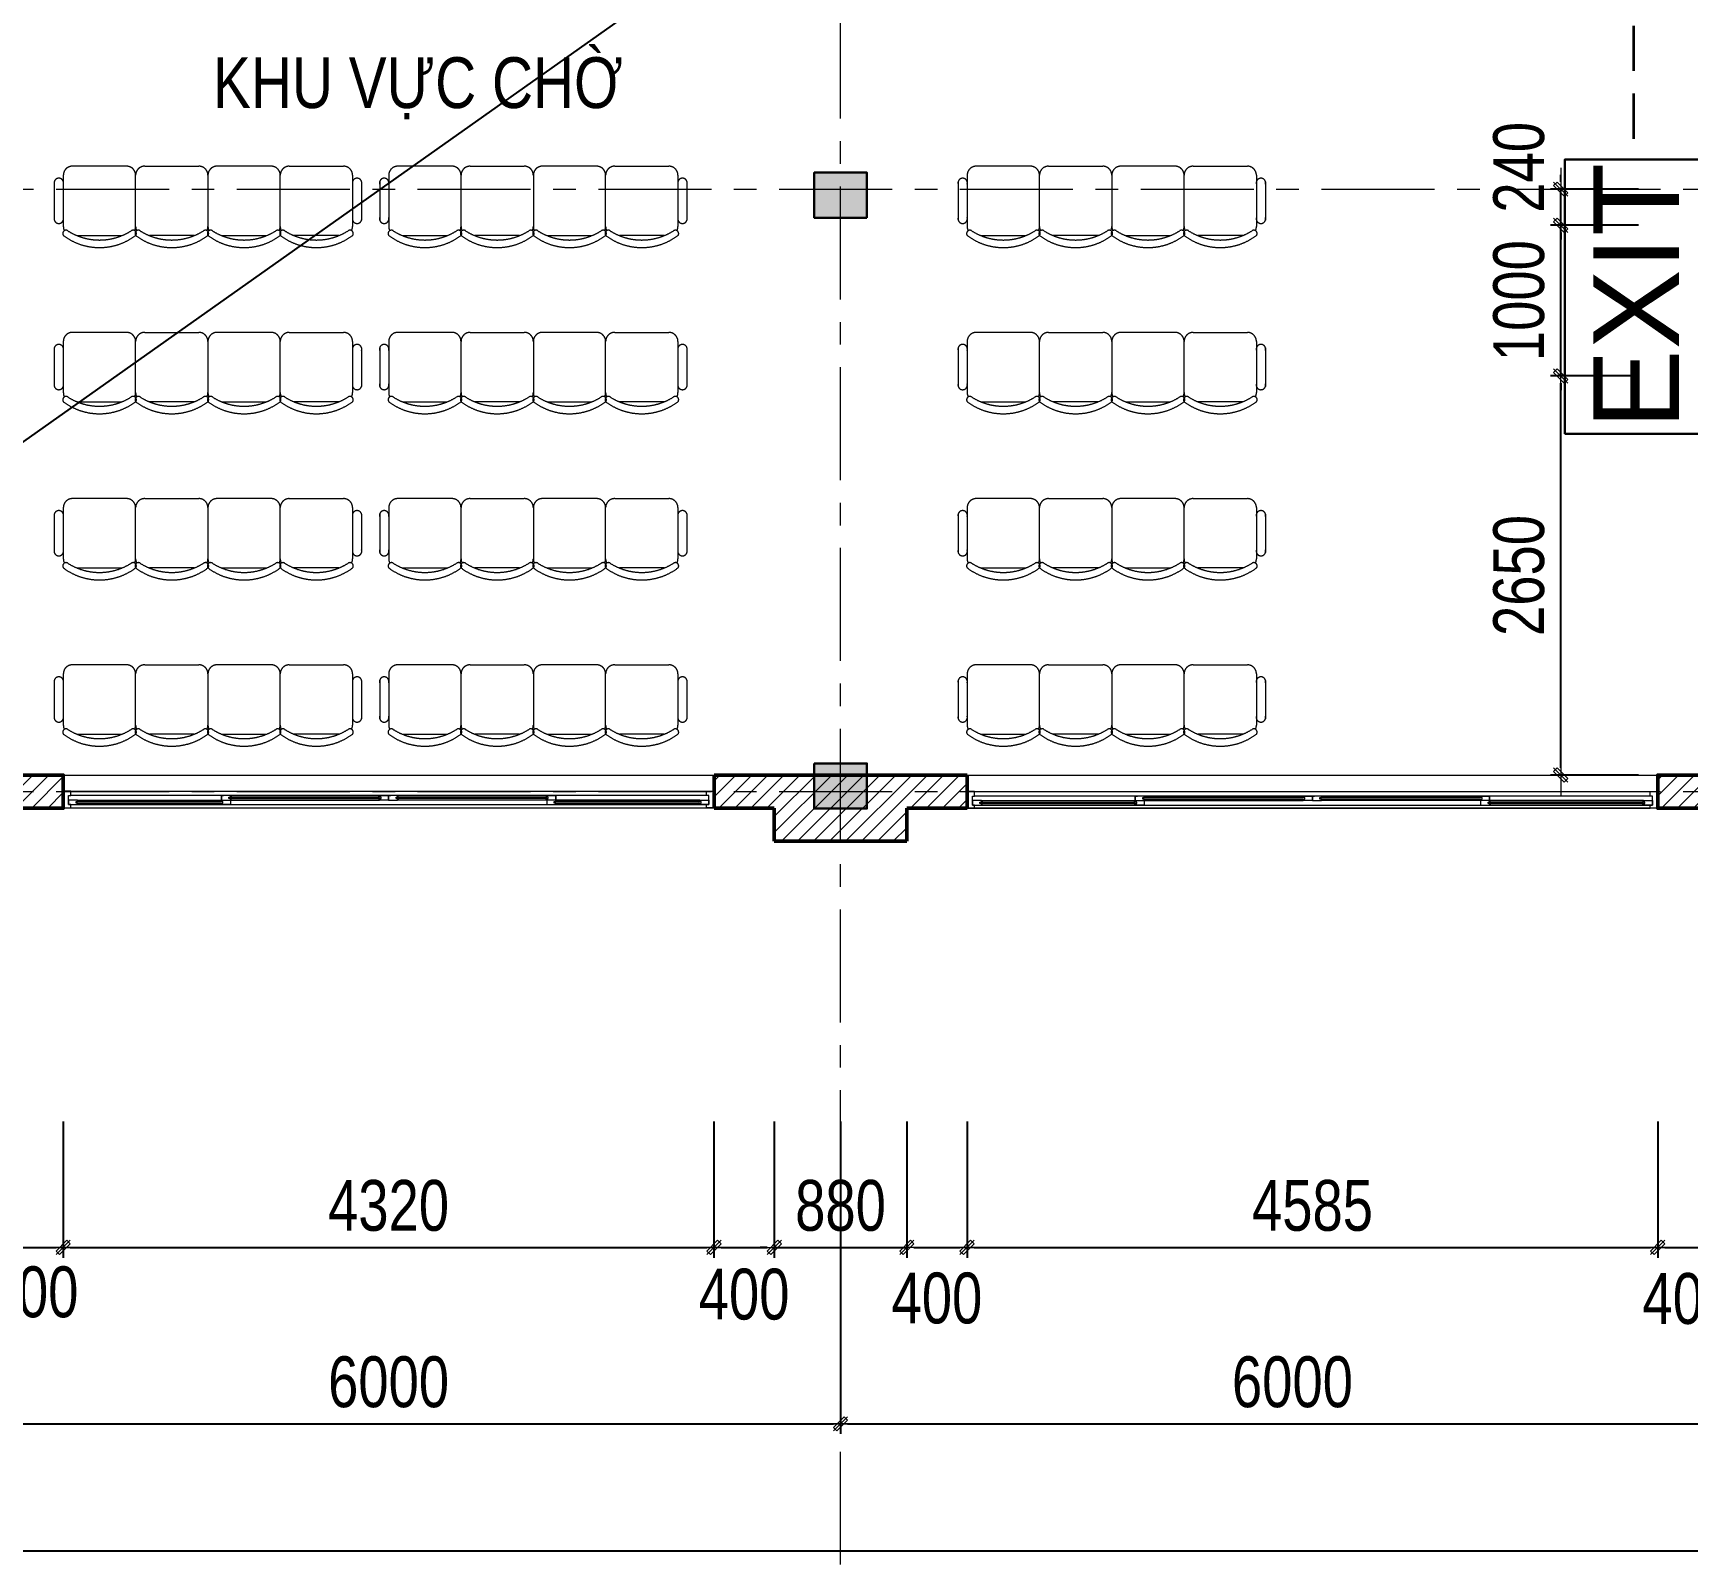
# Model space of a CAD drawing. Header units: millimetres. Extents: x 1109421 to 1726579, y -247837 to 144927.
# Drawn here: x 1668544 to 1679529, y -176533 to -166377 of the extents above; entities that cross this region are included whole.
import ezdxf

# ---------------------------------------------------------------- set-up
doc = ezdxf.new("R2010")
doc.units = ezdxf.units.MM
doc.header["$LTSCALE"] = 600
doc.header["$MEASUREMENT"] = 0
for name, pattern in [('00_Hidden', [2.4, 1.6, -0.8]), ('CENTER', [2, 1.25, -0.25, 0.25, -0.25]), ('DASHED', [0.75, 0.5, -0.25])]:
    doc.linetypes.add(name, pattern=pattern)
doc.layers.get('0').update_dxf_attribs({"lineweight": 0})
doc.layers.get('Defpoints').update_dxf_attribs({"lineweight": 0})
for name, color, linetype, lineweight in [('0.15_Cua', 144, 'Continuous', 15), ('cat1', 30, 'Continuous', 50), ('cat2', 22, 'Continuous', 30), ('dim', 144, 'Continuous', 13), ('hatch1', 136, 'Continuous', 9), ('LC Text2', 7, 'Continuous', 25), ('Noi that', 35, 'Continuous', 9), ('PCCC-ATTOMAT', 3, 'Continuous', 30), ('PCCC-BAO CHAY - DAY', 3, 'DASHED', 35), ('thay1', 63, 'Continuous', 18), ('truc', 76, 'CENTER', 9)]:
    doc.layers.add(name, color=color, linetype=linetype, lineweight=lineweight)
doc.layers.add('KCS_Plotter', color=11, linetype='Continuous', plot=False)
doc.styles.add('chu theo TCVN', font='arial.ttf')
doc.styles.add('HOATBIF', font='hoatbif.shx', dxfattribs={"width": 0.8})
doc.styles.add('T2', font='VHARIAL.TTF', dxfattribs={"width": 0.8})
doc.dimstyles.new('1-135', dxfattribs={"dimscale": 135, "dimtxt": 2.5, "dimasz": 0.35, "dimexe": 0.5, "dimexo": 0, "dimgap": 0.8, "dimtad": 1, "dimdec": 0, "dimzin": 0, "dimdsep": 46, "dimtxsty": 'HOATBIF', "dimblk1": 'DOT', "dimblk2": 'DOT', "dimsah": 1, "dimcen": -1, "dimdle": 1, "dimclrd": 256, "dimclre": 256, "dimclrt": 4, "dimadec": 3, "dimazin": 2, "dimtfac": 0.333333, "dimtdec": 0, "dimtix": 1, "dimtmove": 2, "dimatfit": 3, "dimldrblk": 'DOT', "dimfxl": 1, "dimtvp": 0.833333, "dimtolj": 1, "dimtzin": 0, "dimarcsym": 0})

# ---------------------------------------------------------------- blocks, each defined once
blk = doc.blocks.new('dfdfdffđ')
at = {"layer": 'Noi that', "linetype": '00_Hidden'}
for p, q in [((954677, -6213), (954317, -6213)), ((954797, -6213), (955157, -6213)), ((955637, -6213), (955277, -6213)), ((955757, -6213), (956117, -6213)), ((954197, -6316), (954197, -6571)), ((954257, -6273), (954257, -6613)), ((954737, -6613), (954737, -6273)), ((954737, -6613), (954737, -6273)), ((955217, -6273), (955217, -6613)), ((955217, -6273), (955217, -6613)), ((955697, -6613), (955697, -6273)), ((955697, -6613), (955697, -6273)), ((956177, -6273), (956177, -6613)), ((956237, -6316), (956237, -6571)), ((954348, -6673), (954646, -6673)), ((955126, -6673), (954828, -6673)), ((955308, -6673), (955606, -6673)), ((956086, -6673), (955788, -6673))]:
    blk.add_line(p, q, dxfattribs=at)
for centre, radius, start, end in [((954317, -6273), 60, 90, 180), ((954677, -6273), 60, 0, 90), ((954797, -6273), 60, 90, 180), ((955157, -6273), 60, 0, 90), ((955277, -6273), 60, 90, 180), ((955637, -6273), 60, 0, 90), ((955757, -6273), 60, 90, 180), ((956117, -6273), 60, 0, 90), ((954227, -6324), 31.2, 343.7398, 196.2602), ((956207, -6324), 31.2, 343.7398, 196.2602), ((954227, -6562), 31.2, 163.7398, 16.2602), ((956207, -6562), 31.2, 163.7398, 16.2602), ((954275, -6660), 21.9, 57.9726, 216.6901), ((954317, -6613), 60, 180, 207.5844), ((954497, -6353), 400, 233.1301, 306.8699), ((954497, -6310), 393, 237.5758, 302.4242), ((954720, -6660), 21.9, 323.3099, 122.0274), ((954677, -6613), 60, 332.4156, 0), ((954755, -6660), 21.9, 57.9726, 216.6901), ((954797, -6613), 60, 180, 207.5844), ((954977, -6353), 400, 233.1301, 306.8699), ((954977, -6310), 393, 237.5758, 302.4242), ((955200, -6660), 21.9, 323.3099, 122.0274), ((955157, -6613), 60, 332.4156, 0), ((955235, -6660), 21.9, 57.9726, 216.6901), ((955277, -6613), 60, 180, 207.5844), ((955457, -6353), 400, 233.1301, 306.8699), ((955457, -6310), 393, 237.5758, 302.4242), ((955680, -6660), 21.9, 323.3099, 122.0274), ((955637, -6613), 60, 332.4156, 0), ((955715, -6660), 21.9, 57.9726, 216.6901), ((955757, -6613), 60, 180, 207.5844), ((955937, -6353), 400, 233.1301, 306.8699), ((955937, -6310), 393, 237.5758, 302.4242), ((956160, -6660), 21.9, 323.3099, 122.0274), ((956117, -6613), 60, 332.4156, 0)]:
    blk.add_arc(centre, radius, start, end, dxfattribs=at)
blk = doc.blocks.new('DOT')
at = {"layer": 'dim'}
for p, q in [((-3, 0), (3, 0)), ((-1, -1), (1, 1))]:
    blk.add_line(p, q, dxfattribs=at)
blk.add_lwpolyline([(0.5, 1), (-1, -0.5), (-0.5, -1), (1, 0.5)], close=True, dxfattribs=at)
blk = doc.blocks.new('*D1821')
at = {"layer": 'Defpoints', "color": 0, "transparency": 16777216}
for p in [(1667904, -173603), (1673904, -173603), (1673904, -175610)]:
    blk.add_point(p, dxfattribs=at)
at = {"layer": 'dim', "lineweight": -2, "transparency": 16777216}
for p, q in [((1667904, -173603), (1667904, -175677)), ((1673904, -173603), (1673904, -175677)), ((1667951, -175610), (1673857, -175610))]:
    blk.add_line(p, q, dxfattribs=at)
at = {"layer": 'dim', "lineweight": -2, "transparency": 16777216, "xscale": 47.25, "yscale": 47.25, "zscale": 47.25, "rotation": 180}
blk.add_blockref('DOT', (1667904, -175610), dxfattribs=at)
at = {"layer": 'dim', "lineweight": -2, "transparency": 16777216, "xscale": 47.25, "yscale": 47.25, "zscale": 47.25}
blk.add_blockref('DOT', (1673904, -175610), dxfattribs=at)
at = {"layer": 'dim', "color": 4, "transparency": 16777216, "insert": (1670904, -175333), "char_height": 337.5, "attachment_point": 5, "style": 'HOATBIF'}
blk.add_mtext('\\A1;6000', dxfattribs=at)
blk = doc.blocks.new('_Dot')
at = {"color": 0, "linetype": 'ByBlock', "lineweight": -2}
blk.add_line((-0.5, 0), (-1, 0), dxfattribs=at)
at = {"color": 0, "linetype": 'ByBlock', "const_width": 0.5}
blk.add_lwpolyline([(-0.25, 0, 1), (0.25, 0, 1)], format="xyb", close=True, dxfattribs=at)
blk = doc.blocks.new('*D1822')
at = {"layer": 'Defpoints', "color": 0, "transparency": 16777216}
for p in [(1673904, -173603), (1679904, -173603), (1679904, -175610)]:
    blk.add_point(p, dxfattribs=at)
at = {"layer": 'dim', "lineweight": -2, "transparency": 16777216}
for p, q in [((1673904, -173603), (1673904, -175677)), ((1679904, -173603), (1679904, -175677)), ((1673951, -175610), (1679857, -175610))]:
    blk.add_line(p, q, dxfattribs=at)
at = {"layer": 'dim', "lineweight": -2, "transparency": 16777216, "xscale": 47.25, "yscale": 47.25, "zscale": 47.25, "rotation": 180}
blk.add_blockref('DOT', (1673904, -175610), dxfattribs=at)
at = {"layer": 'dim', "lineweight": -2, "transparency": 16777216, "xscale": 47.25, "yscale": 47.25, "zscale": 47.25}
blk.add_blockref('DOT', (1679904, -175610), dxfattribs=at)
at = {"layer": 'dim', "color": 4, "transparency": 16777216, "insert": (1676904, -175333), "char_height": 337.5, "attachment_point": 5, "style": 'HOATBIF'}
blk.add_mtext('\\A1;6000', dxfattribs=at)
blk = doc.blocks.new('*D1801')
at = {"layer": 'Defpoints', "color": 0, "transparency": 16777216}
for p in [(1668344, -173603), (1668744, -173603), (1668744, -174439)]:
    blk.add_point(p, dxfattribs=at)
at = {"layer": 'dim', "lineweight": -2, "transparency": 16777216}
for p, q in [((1668344, -173603), (1668344, -174507)), ((1668744, -173603), (1668744, -174507)), ((1668391, -174439), (1668697, -174439))]:
    blk.add_line(p, q, dxfattribs=at)
at = {"layer": 'dim', "lineweight": -2, "transparency": 16777216, "xscale": 47.25, "yscale": 47.25, "zscale": 47.25, "rotation": 180}
blk.add_blockref('DOT', (1668344, -174439), dxfattribs=at)
at = {"layer": 'dim', "lineweight": -2, "transparency": 16777216, "xscale": 47.25, "yscale": 47.25, "zscale": 47.25}
blk.add_blockref('DOT', (1668744, -174439), dxfattribs=at)
at = {"layer": 'dim', "color": 4, "transparency": 16777216, "insert": (1668544, -174736), "char_height": 337.5, "attachment_point": 5, "style": 'HOATBIF'}
blk.add_mtext('\\A1;400', dxfattribs=at)
blk = doc.blocks.new('*D1802')
at = {"layer": 'Defpoints', "color": 0, "transparency": 16777216}
for p in [(1668744, -173603), (1673064, -173603), (1673064, -174439)]:
    blk.add_point(p, dxfattribs=at)
at = {"layer": 'dim', "lineweight": -2, "transparency": 16777216}
for p, q in [((1668744, -173603), (1668744, -174507)), ((1673064, -173603), (1673064, -174507)), ((1668791, -174439), (1673017, -174439))]:
    blk.add_line(p, q, dxfattribs=at)
at = {"layer": 'dim', "lineweight": -2, "transparency": 16777216, "xscale": 47.25, "yscale": 47.25, "zscale": 47.25, "rotation": 180}
blk.add_blockref('DOT', (1668744, -174439), dxfattribs=at)
at = {"layer": 'dim', "lineweight": -2, "transparency": 16777216, "xscale": 47.25, "yscale": 47.25, "zscale": 47.25}
blk.add_blockref('DOT', (1673064, -174439), dxfattribs=at)
at = {"layer": 'dim', "color": 4, "transparency": 16777216, "insert": (1670904, -174162), "char_height": 337.5, "attachment_point": 5, "style": 'HOATBIF'}
blk.add_mtext('\\A1;4320', dxfattribs=at)
blk = doc.blocks.new('*D1803')
at = {"layer": 'Defpoints', "color": 0, "transparency": 16777216}
for p in [(1673064, -173603), (1673464, -173603), (1673464, -174439)]:
    blk.add_point(p, dxfattribs=at)
at = {"layer": 'dim', "lineweight": -2, "transparency": 16777216}
for p, q in [((1673064, -173603), (1673064, -174507)), ((1673464, -173603), (1673464, -174507)), ((1673111, -174439), (1673417, -174439))]:
    blk.add_line(p, q, dxfattribs=at)
at = {"layer": 'dim', "lineweight": -2, "transparency": 16777216, "xscale": 47.25, "yscale": 47.25, "zscale": 47.25, "rotation": 180}
blk.add_blockref('DOT', (1673064, -174439), dxfattribs=at)
at = {"layer": 'dim', "lineweight": -2, "transparency": 16777216, "xscale": 47.25, "yscale": 47.25, "zscale": 47.25}
blk.add_blockref('DOT', (1673464, -174439), dxfattribs=at)
at = {"layer": 'dim', "color": 4, "transparency": 16777216, "insert": (1673264, -174751), "char_height": 337.5, "attachment_point": 5, "style": 'HOATBIF'}
blk.add_mtext('\\A1;400', dxfattribs=at)
blk = doc.blocks.new('*D1804')
at = {"layer": 'Defpoints', "color": 0, "transparency": 16777216}
for p in [(1673464, -173603), (1674344, -173603), (1674344, -174439)]:
    blk.add_point(p, dxfattribs=at)
at = {"layer": 'dim', "lineweight": -2, "transparency": 16777216}
for p, q in [((1673464, -173603), (1673464, -174507)), ((1674344, -173603), (1674344, -174507)), ((1673417, -174439), (1673370, -174439)), ((1673464, -174439), (1674344, -174439)), ((1674391, -174439), (1674439, -174439))]:
    blk.add_line(p, q, dxfattribs=at)
at = {"layer": 'dim', "lineweight": -2, "transparency": 16777216, "xscale": 47.25, "yscale": 47.25, "zscale": 47.25}
blk.add_blockref('DOT', (1673464, -174439), dxfattribs=at)
at = {"layer": 'dim', "lineweight": -2, "transparency": 16777216, "xscale": 47.25, "yscale": 47.25, "zscale": 47.25, "rotation": 180}
blk.add_blockref('DOT', (1674344, -174439), dxfattribs=at)
at = {"layer": 'dim', "color": 4, "transparency": 16777216, "insert": (1673904, -174162), "char_height": 337.5, "attachment_point": 5, "style": 'HOATBIF'}
blk.add_mtext('\\A1;880', dxfattribs=at)
blk = doc.blocks.new('*D1805')
at = {"layer": 'Defpoints', "color": 0, "transparency": 16777216}
for p in [(1674344, -173603), (1674744, -173603), (1674744, -174439)]:
    blk.add_point(p, dxfattribs=at)
at = {"layer": 'dim', "lineweight": -2, "transparency": 16777216}
for p, q in [((1674344, -173603), (1674344, -174507)), ((1674744, -173603), (1674744, -174507)), ((1674391, -174439), (1674697, -174439))]:
    blk.add_line(p, q, dxfattribs=at)
at = {"layer": 'dim', "lineweight": -2, "transparency": 16777216, "xscale": 47.25, "yscale": 47.25, "zscale": 47.25, "rotation": 180}
blk.add_blockref('DOT', (1674344, -174439), dxfattribs=at)
at = {"layer": 'dim', "lineweight": -2, "transparency": 16777216, "xscale": 47.25, "yscale": 47.25, "zscale": 47.25}
blk.add_blockref('DOT', (1674744, -174439), dxfattribs=at)
at = {"layer": 'dim', "color": 4, "transparency": 16777216, "insert": (1674544, -174777), "char_height": 337.5, "attachment_point": 5, "style": 'HOATBIF'}
blk.add_mtext('\\A1;400', dxfattribs=at)
blk = doc.blocks.new('*D1806')
at = {"layer": 'Defpoints', "color": 0, "transparency": 16777216}
for p in [(1674744, -173603), (1679329, -173603), (1679329, -174439)]:
    blk.add_point(p, dxfattribs=at)
at = {"layer": 'dim', "lineweight": -2, "transparency": 16777216}
for p, q in [((1674744, -173603), (1674744, -174507)), ((1679329, -173603), (1679329, -174507)), ((1674791, -174439), (1679282, -174439))]:
    blk.add_line(p, q, dxfattribs=at)
at = {"layer": 'dim', "lineweight": -2, "transparency": 16777216, "xscale": 47.25, "yscale": 47.25, "zscale": 47.25, "rotation": 180}
blk.add_blockref('DOT', (1674744, -174439), dxfattribs=at)
at = {"layer": 'dim', "lineweight": -2, "transparency": 16777216, "xscale": 47.25, "yscale": 47.25, "zscale": 47.25}
blk.add_blockref('DOT', (1679329, -174439), dxfattribs=at)
at = {"layer": 'dim', "color": 4, "transparency": 16777216, "insert": (1677037, -174162), "char_height": 337.5, "attachment_point": 5, "style": 'HOATBIF'}
blk.add_mtext('\\A1;4585', dxfattribs=at)
blk = doc.blocks.new('*D1807')
at = {"layer": 'Defpoints', "color": 0, "transparency": 16777216}
for p in [(1679329, -173603), (1679729, -173603), (1679729, -174439)]:
    blk.add_point(p, dxfattribs=at)
at = {"layer": 'dim', "lineweight": -2, "transparency": 16777216}
for p, q in [((1679329, -173603), (1679329, -174507)), ((1679729, -173603), (1679729, -174507)), ((1679376, -174439), (1679682, -174439))]:
    blk.add_line(p, q, dxfattribs=at)
at = {"layer": 'dim', "lineweight": -2, "transparency": 16777216, "xscale": 47.25, "yscale": 47.25, "zscale": 47.25, "rotation": 180}
blk.add_blockref('DOT', (1679329, -174439), dxfattribs=at)
at = {"layer": 'dim', "lineweight": -2, "transparency": 16777216, "xscale": 47.25, "yscale": 47.25, "zscale": 47.25}
blk.add_blockref('DOT', (1679729, -174439), dxfattribs=at)
at = {"layer": 'dim', "color": 4, "transparency": 16777216, "insert": (1679529, -174780), "char_height": 337.5, "attachment_point": 5, "style": 'HOATBIF'}
blk.add_mtext('\\A1;400', dxfattribs=at)
blk = doc.blocks.new('*D1811')
at = {"layer": 'Defpoints', "color": 0, "transparency": 16777216}
for p in [(1643304, -173603), (1685104, -173603), (1685104, -176454)]:
    blk.add_point(p, dxfattribs=at)
at = {"layer": 'dim', "lineweight": -2, "transparency": 16777216}
for p, q in [((1643304, -173603), (1643304, -176522)), ((1685104, -173603), (1685104, -176522)), ((1643351, -176454), (1685057, -176454))]:
    blk.add_line(p, q, dxfattribs=at)
at = {"layer": 'dim', "lineweight": -2, "transparency": 16777216, "xscale": 47.25, "yscale": 47.25, "zscale": 47.25, "rotation": 180}
blk.add_blockref('DOT', (1643304, -176454), dxfattribs=at)
at = {"layer": 'dim', "lineweight": -2, "transparency": 16777216, "xscale": 47.25, "yscale": 47.25, "zscale": 47.25}
blk.add_blockref('DOT', (1685104, -176454), dxfattribs=at)
at = {"layer": 'dim', "color": 4, "transparency": 16777216, "insert": (1665340, -176177), "char_height": 337.5, "attachment_point": 5, "style": 'HOATBIF'}
blk.add_mtext('\\A1;41800', dxfattribs=at)
blk = doc.blocks.new('*U595')
for p, q in [((50, 0), (4270, 0)), ((95, -20), (1050, -20)), ((1110, -50), (2100, -50)), ((1110, -80), (2100, -80)), ((3210, -50), (2220, -50)), ((3210, -80), (2220, -80)), ((4225, -20), (3270, -20)), ((4225, -50), (3270, -50)), ((50, -110), (4270, -110))]:
    blk.add_line(p, q)
at = {"color": 8, "lineweight": 5}
for p, q in [((50, -20), (4270, -20)), ((4270, -80), (50, -80)), ((95, -30), (1050, -30)), ((95, -40), (1050, -40)), ((95, -50), (1050, -50)), ((1110, -60), (2100, -60)), ((1110, -70), (2100, -70)), ((3210, -60), (2220, -60)), ((3210, -70), (2220, -70)), ((4225, -30), (3270, -30)), ((4225, -40), (3270, -40))]:
    blk.add_line(p, q, dxfattribs=at)
for points in [[(50, -20), (35, -20), (35, -80), (50, -80), (50, -110), (0, -110), (0, 0), (0, 0), (0, 0), (50, 0), (50, -20), (35, -20)], [(4270, -20), (4285, -20), (4285, -80), (4270, -80), (4270, -110), (4320, -110), (4320, 0), (4320, 0), (4320, 0), (4270, 0), (4270, -20), (4285, -20)], [(95, -40), (95, -50), (35, -50), (35, -20), (95, -20), (95, -30), (85, -30), (85, -40), (95, -40)], [(1050, -40), (1050, -50), (1110, -50), (1110, -20), (1050, -20), (1050, -30), (1060, -30), (1060, -40), (1050, -40)], [(1110, -70), (1110, -80), (1050, -80), (1050, -50), (1110, -50), (1110, -60), (1100, -60), (1100, -70), (1110, -70)], [(1050, -50), (1050, -80), (1065, -80)], [(2100, -70), (2100, -80), (2160, -80), (2160, -50), (2100, -50), (2100, -60), (2110, -60), (2110, -70), (2100, -70)], [(2160, -50), (2160, -80), (2145, -80)], [(2160, -50), (2160, -80), (2175, -80)], [(2220, -70), (2220, -80), (2160, -80), (2160, -50), (2220, -50), (2220, -60), (2210, -60), (2210, -70), (2220, -70)], [(3270, -40), (3270, -50), (3210, -50), (3210, -20), (3270, -20), (3270, -30), (3260, -30), (3260, -40), (3270, -40)], [(3210, -70), (3210, -80), (3270, -80), (3270, -50), (3210, -50), (3210, -60), (3220, -60), (3220, -70), (3210, -70)], [(3270, -50), (3270, -80), (3255, -80)], [(4225, -40), (4225, -50), (4285, -50), (4285, -20), (4225, -20), (4225, -30), (4235, -30), (4235, -40), (4225, -40)]]:
    blk.add_lwpolyline(points)
for centre, start, end in [((94, -32), 14.2151, 83.5658), ((94, -38), 276.4342, 345.7849), ((1051, -32), 96.4342, 165.7849), ((1051, -38), 194.2151, 263.5658), ((1109, -62), 14.2151, 83.5658), ((1109, -68), 276.4342, 345.7849), ((2101, -62), 96.4342, 165.7849), ((2101, -68), 194.2151, 263.5658), ((2219, -62), 14.2151, 83.5658), ((2219, -68), 276.4342, 345.7849), ((3211, -62), 96.4342, 165.7849), ((3211, -68), 194.2151, 263.5658), ((3269, -32), 14.2151, 83.5658), ((3269, -38), 276.4342, 345.7849), ((4226, -32), 96.4342, 165.7849), ((4226, -38), 194.2151, 263.5658)]:
    blk.add_arc(centre, 8.25, start, end, dxfattribs=at)
blk = doc.blocks.new('*U596')
for p, q in [((50, 0), (4535, 0)), ((95, -20), (1116, -20)), ((1176, -50), (2232, -50)), ((1176, -80), (2232, -80)), ((3409, -50), (2352, -50)), ((3409, -80), (2352, -80)), ((4490, -20), (3469, -20)), ((4490, -50), (3469, -50)), ((50, -110), (4535, -110))]:
    blk.add_line(p, q)
at = {"color": 8, "lineweight": 5}
for p, q in [((50, -20), (4535, -20)), ((4535, -80), (50, -80)), ((95, -30), (1116, -30)), ((95, -40), (1116, -40)), ((95, -50), (1116, -50)), ((1176, -60), (2232, -60)), ((1176, -70), (2232, -70)), ((3409, -60), (2352, -60)), ((3409, -70), (2352, -70)), ((4490, -30), (3469, -30)), ((4490, -40), (3469, -40))]:
    blk.add_line(p, q, dxfattribs=at)
for points in [[(50, -20), (35, -20), (35, -80), (50, -80), (50, -110), (0, -110), (0, 0), (0, 0), (0, 0), (50, 0), (50, -20), (35, -20)], [(4535, -20), (4550, -20), (4550, -80), (4535, -80), (4535, -110), (4585, -110), (4585, 0), (4585, 0), (4585, 0), (4535, 0), (4535, -20), (4550, -20)], [(95, -40), (95, -50), (35, -50), (35, -20), (95, -20), (95, -30), (85, -30), (85, -40), (95, -40)], [(1116, -40), (1116, -50), (1176, -50), (1176, -20), (1116, -20), (1116, -30), (1126, -30), (1126, -40), (1116, -40)], [(1176, -70), (1176, -80), (1116, -80), (1116, -50), (1176, -50), (1176, -60), (1166, -60), (1166, -70), (1176, -70)], [(1116, -50), (1116, -80), (1131, -80)], [(2232, -70), (2232, -80), (2292, -80), (2292, -50), (2232, -50), (2232, -60), (2242, -60), (2242, -70), (2232, -70)], [(2292, -50), (2292, -80), (2277, -80)], [(2292, -50), (2292, -80), (2307, -80)], [(2352, -70), (2352, -80), (2292, -80), (2292, -50), (2352, -50), (2352, -60), (2342, -60), (2342, -70), (2352, -70)], [(3469, -40), (3469, -50), (3409, -50), (3409, -20), (3469, -20), (3469, -30), (3459, -30), (3459, -40), (3469, -40)], [(3409, -70), (3409, -80), (3469, -80), (3469, -50), (3409, -50), (3409, -60), (3419, -60), (3419, -70), (3409, -70)], [(3469, -50), (3469, -80), (3454, -80)], [(4490, -40), (4490, -50), (4550, -50), (4550, -20), (4490, -20), (4490, -30), (4500, -30), (4500, -40), (4490, -40)]]:
    blk.add_lwpolyline(points)
for centre, start, end in [((94, -32), 14.2151, 83.5658), ((94, -38), 276.4342, 345.7849), ((1117, -32), 96.4342, 165.7849), ((1117, -38), 194.2151, 263.5658), ((1175, -62), 14.2151, 83.5658), ((1175, -68), 276.4342, 345.7849), ((2233, -62), 96.4342, 165.7849), ((2233, -68), 194.2151, 263.5658), ((2352, -62), 14.2151, 83.5658), ((2352, -68), 276.4342, 345.7849), ((3410, -62), 96.4342, 165.7849), ((3410, -68), 194.2151, 263.5658), ((3468, -32), 14.2151, 83.5658), ((3468, -38), 276.4342, 345.7849), ((4491, -32), 96.4342, 165.7849), ((4491, -38), 194.2151, 263.5658)]:
    blk.add_arc(centre, 8.25, start, end, dxfattribs=at)
blk = doc.blocks.new('*D1884')
at = {"layer": 'Defpoints', "color": 0, "transparency": 16777216}
for p in [(1678685, -168653), (1679201, -168653), (1679201, -171303)]:
    blk.add_point(p, dxfattribs=at)
at = {"layer": 'dim', "lineweight": -2, "transparency": 16777216}
for p, q in [((1679201, -168653), (1678617, -168653)), ((1678685, -171255), (1678685, -168700)), ((1679201, -171303), (1678617, -171303))]:
    blk.add_line(p, q, dxfattribs=at)
at = {"layer": 'dim', "lineweight": -2, "transparency": 16777216, "xscale": 47.25, "yscale": 47.25, "zscale": 47.25}
for p, rotation in [((1678685, -168653), 90), ((1678685, -171303), 270)]:
    blk.add_blockref('DOT', p, dxfattribs=dict(at, rotation=rotation))
at = {"layer": 'dim', "color": 4, "transparency": 16777216, "insert": (1678408, -169978), "char_height": 337.5, "attachment_point": 5, "rotation": 90, "style": 'HOATBIF'}
blk.add_mtext('\\A1;2650', dxfattribs=at)
blk = doc.blocks.new('*D1885')
at = {"layer": 'Defpoints', "color": 0, "transparency": 16777216}
for p in [(1678685, -167653), (1679201, -167653), (1679201, -168653)]:
    blk.add_point(p, dxfattribs=at)
at = {"layer": 'dim', "lineweight": -2, "transparency": 16777216}
for p, q in [((1678685, -167605), (1678685, -167558)), ((1679201, -167653), (1678617, -167653)), ((1678685, -168653), (1678685, -167653)), ((1679201, -168653), (1678617, -168653)), ((1678685, -168700), (1678685, -168747))]:
    blk.add_line(p, q, dxfattribs=at)
at = {"layer": 'dim', "lineweight": -2, "transparency": 16777216, "xscale": 47.25, "yscale": 47.25, "zscale": 47.25}
for p, rotation in [((1678685, -167653), 270), ((1678685, -168653), 90)]:
    blk.add_blockref('DOT', p, dxfattribs=dict(at, rotation=rotation))
at = {"layer": 'dim', "color": 4, "transparency": 16777216, "insert": (1678408, -168153), "char_height": 337.5, "attachment_point": 5, "rotation": 90, "style": 'HOATBIF'}
blk.add_mtext('\\A1;1000', dxfattribs=at)
blk = doc.blocks.new('*D1886')
at = {"layer": 'Defpoints', "color": 0, "transparency": 16777216}
for p in [(1678685, -167413), (1679201, -167413), (1679201, -167653)]:
    blk.add_point(p, dxfattribs=at)
at = {"layer": 'dim', "lineweight": -2, "transparency": 16777216}
for p, q in [((1678685, -167365), (1678685, -167318)), ((1679201, -167413), (1678617, -167413)), ((1678685, -167653), (1678685, -167413)), ((1679201, -167653), (1678617, -167653)), ((1678685, -167700), (1678685, -167747))]:
    blk.add_line(p, q, dxfattribs=at)
at = {"layer": 'dim', "lineweight": -2, "transparency": 16777216, "xscale": 47.25, "yscale": 47.25, "zscale": 47.25}
for p, rotation in [((1678685, -167413), 270), ((1678685, -167653), 90)]:
    blk.add_blockref('DOT', p, dxfattribs=dict(at, rotation=rotation))
at = {"layer": 'dim', "color": 4, "transparency": 16777216, "insert": (1678408, -167268), "char_height": 337.5, "attachment_point": 5, "rotation": 90, "style": 'HOATBIF'}
blk.add_mtext('\\A1;240', dxfattribs=at)
blk = doc.blocks.new('COT BT')
at = {"layer": 'cat2', "ltscale": 2}
h = blk.add_hatch(color=256, dxfattribs=at)
h.dxf.hatch_style = 1
h.paths.add_polyline_path([(240, 190), (-110, 190), (-110, -110), (240, -110)])
blk.add_lwpolyline([(-110, 190), (240, 190), (240, -110), (-110, -110)], close=True, dxfattribs=at)

msp = doc.modelspace()

# ---------------------------------------------------------------- hatches: boundary and pattern name
at = {"layer": 'hatch1'}
h = msp.add_hatch(dxfattribs=at)
h.set_pattern_fill('ANSI31', color=256, scale=600)
h.set_pattern_definition([(45, (-379140.31, -175305.75), (-53.0330086, 53.0330086), [])])
h.paths.add_polyline_path([(1644074.2, -171522.7), (1644474.2, -171522.7), (1644474.2, -171302.7), (1644074.2, -171302.7), (1643414.2, -171302.7), (1643414.2, -167012.7), (1643194.2, -167012.7), (1643194.2, -171522.7), (1643194.2, -171742.7), (1644074.2, -171742.7)], flags=17)
h.paths.add_polyline_path([(1649744.2, -171522.7), (1650144.2, -171522.7), (1650144.2, -171302.7), (1649744.2, -171302.7), (1648864.2, -171302.7), (1648464.2, -171302.7), (1648464.2, -171522.7), (1648864.2, -171522.7), (1648864.2, -171742.7), (1649744.2, -171742.7)], flags=17)
h.paths.add_polyline_path([(1656144.2, -171302.7), (1655744.2, -171302.7), (1654864.2, -171302.7), (1654464.2, -171302.7), (1654464.2, -171522.7), (1654864.2, -171522.7), (1654864.2, -171742.7), (1655744.2, -171742.7), (1655744.2, -171522.7), (1656144.2, -171522.7)], flags=17)
h.paths.add_polyline_path([(1660464.2, -171302.7), (1660134.2, -171302.7), (1660134.2, -167302.7), (1659914.2, -167302.7), (1659914.2, -171302.7), (1659584.2, -171302.7), (1659184.2, -171302.7), (1659184.2, -171522.7), (1659584.2, -171522.7), (1659584.2, -171742.7), (1660464.2, -171742.7), (1660464.2, -171522.7)], flags=17)
h.paths.add_polyline_path([(1663144.2, -171302.7), (1662264.2, -171302.7), (1662264.2, -171522.7), (1662264.2, -171742.7), (1663144.2, -171742.7)], flags=17)
h.paths.add_polyline_path([(1668744.2, -171302.7), (1668344.2, -171302.7), (1667464.2, -171302.7), (1667464.2, -171522.7), (1667464.2, -171742.7), (1668344.2, -171742.7), (1668344.2, -171522.7), (1668744.2, -171522.7)], flags=17)
h.paths.add_polyline_path([(1674744.2, -171302.7), (1674344.2, -171302.7), (1673464.2, -171302.7), (1673064.2, -171302.7), (1673064.2, -171522.7), (1673464.2, -171522.7), (1673464.2, -171742.7), (1674344.2, -171742.7), (1674344.2, -171522.7), (1674744.2, -171522.7)], flags=17)
h.paths.add_polyline_path([(1680929.2, -171302.7), (1679904.2, -171302.7), (1679904.2, -168652.7), (1679794.2, -168652.7), (1679794.2, -171302.7), (1679329.2, -171302.7), (1679329.2, -171522.7), (1679729.2, -171522.7), (1679729.2, -171962.7), (1680929.2, -171962.7)])
h.paths.add_polyline_path([(1680703.7, -171522.7), (1680703.7, -171742.7), (1679943.7, -171742.7), (1679943.7, -171522.7)], flags=16)
h.paths.add_polyline_path([(1682734.2, -166162.7), (1682514.2, -166162.7), (1682514.2, -167302.7), (1679794.2, -167302.7), (1679794.2, -167652.7), (1679904.2, -167652.7), (1679904.2, -167522.7), (1684994.2, -167522.7), (1684994.2, -171302.7), (1684014.2, -171302.7), (1684014.2, -171962.7), (1685214.2, -171962.7), (1685214.2, -171302.7), (1685214.2, -159302.7), (1643194.2, -159302.7), (1643194.2, -164812.7), (1643414.2, -164812.7), (1643414.2, -164522.7), (1644904.2, -164522.7), (1644904.2, -164412.7), (1643414.2, -164412.7), (1643414.2, -159522.7), (1647289.2, -159522.7), (1647289.2, -164412.7), (1646204.2, -164412.7), (1646204.2, -164522.7), (1647289.2, -164522.7), (1647399.2, -164522.7), (1649589.2, -164522.7), (1649589.2, -164412.7), (1647399.2, -164412.7), (1647399.2, -159522.7), (1651209.2, -159522.7), (1651209.2, -164412.7), (1650889.2, -164412.7), (1650889.2, -164522.7), (1651209.2, -164522.7), (1651319.2, -164522.7), (1652929.2, -164522.7), (1652929.2, -164412.7), (1651319.2, -164412.7), (1651319.2, -159522.7), (1655194.2, -159522.7), (1655194.2, -164412.7), (1654229.2, -164412.7), (1654229.2, -164522.7), (1658694.2, -164522.7), (1658694.2, -164412.7), (1655414.2, -164412.7), (1655414.2, -159522.7), (1659914.2, -159522.7), (1659914.2, -164412.7), (1659694.2, -164412.7), (1659694.2, -164522.7), (1660536, -164522.7), (1660756, -164302.7), (1660134.2, -164302.7), (1660134.2, -159522.7), (1662594.2, -159522.7), (1662594.2, -164302.7), (1661916, -164302.7), (1662136, -164522.7), (1662814.2, -164522.7), (1665024.2, -164522.7), (1665024.2, -164412.7), (1662814.2, -164412.7), (1662814.2, -159522.7), (1667794.2, -159522.7), (1667794.2, -164412.7), (1666324.2, -164412.7), (1666324.2, -164522.7), (1669624.2, -164522.7), (1669624.2, -164412.7), (1668014.2, -164412.7), (1668014.2, -159522.7), (1672414.2, -159522.7), (1672414.2, -164412.7), (1670924.2, -164412.7), (1670924.2, -164522.7), (1674124.2, -164522.7), (1674124.2, -164412.7), (1672524.2, -164412.7), (1672524.2, -159522.7), (1677074.2, -159522.7), (1677074.2, -164412.7), (1675424.2, -164412.7), (1675424.2, -164522.7), (1677074.2, -164522.7), (1678674.2, -164522.7), (1678674.2, -164302.7), (1677294.2, -164302.7), (1677294.2, -159522.7), (1679794.2, -159522.7), (1679794.2, -164302.7), (1679574.2, -164302.7), (1679574.2, -164522.7), (1680234.2, -164522.7), (1680234.2, -164302.7), (1680014.2, -164302.7), (1680014.2, -159522.7), (1682514.2, -159522.7), (1682514.2, -164302.7), (1681134.2, -164302.7), (1681134.2, -164522.7), (1682514.2, -164522.7), (1682514.2, -165262.7), (1682734.2, -165262.7), (1682734.2, -159522.7), (1684994.2, -159522.7), (1684994.2, -167302.7), (1682734.2, -167302.7)])
h.paths.add_polyline_path([(1684234.2, -171522.7), (1684994.2, -171522.7), (1684994.2, -171742.7), (1684234.2, -171742.7)], flags=16)

# ---------------------------------------------------------------- linework, layer by layer
at = {"layer": 'cat1'}
for p, q in [((1673464.2, -171302.7), (1673064.2, -171302.7)), ((1673064.2, -171302.7), (1673064.2, -171522.7)), ((1674344.2, -171302.7), (1673464.2, -171302.7)), ((1674744.2, -171302.7), (1674344.2, -171302.7)), ((1674744.2, -171522.7), (1674744.2, -171302.7)), ((1673064.2, -171522.7), (1673464.2, -171522.7)), ((1673464.2, -171522.7), (1673464.2, -171742.7)), ((1674344.2, -171742.7), (1674344.2, -171522.7)), ((1674344.2, -171522.7), (1674744.2, -171522.7)), ((1673464.2, -171742.7), (1674344.2, -171742.7))]:
    msp.add_line(p, q, dxfattribs=at)
for points in [[(1667464.2, -171302.7), (1668344.2, -171302.7), (1668744.2, -171302.7), (1668744.2, -171522.7), (1668344.2, -171522.7), (1668344.2, -171742.7), (1667464.2, -171742.7), (1667464.2, -171522.7), (1667464.2, -171522.7), (1667464.2, -171302.7), (1667464.2, -171302.7)], [(1679904.2, -171302.7), (1680929.2, -171302.7), (1680929.2, -171962.7), (1679729.2, -171962.7), (1679729.2, -171522.7), (1679329.2, -171522.7), (1679329.2, -171302.7), (1679794.2, -171302.7)]]:
    msp.add_lwpolyline(points, dxfattribs=at)
at = {"layer": 'KCS_Plotter'}
msp.add_line((1697138.2, -148821.8), (1636931.1, -191396.9), dxfattribs=at)
at = {"layer": 'PCCC-ATTOMAT'}
msp.add_lwpolyline([(1678713.2, -169037.5), (1679624.4, -169037.5), (1679624.4, -167215), (1678713.2, -167215)], close=True, dxfattribs=at)
at = {"layer": 'PCCC-BAO CHAY - DAY'}
msp.add_lwpolyline([(1645236.7, -164978.3), (1679168.8, -164978.3), (1679168.8, -167215)], dxfattribs=at)
at = {"layer": 'thay1'}
for points in [[(1668744.2, -171302.7), (1673064.2, -171302.7), (1673064.2, -171522.7), (1668744.2, -171522.7)], [(1674744.2, -171302.7), (1679329.2, -171302.7), (1679329.2, -171522.7), (1674744.2, -171522.7)]]:
    msp.add_lwpolyline(points, close=True, dxfattribs=at)
at = {"layer": 'truc'}
for p, q in [((1673904.2, -176545), (1673904.2, -156359.2)), ((1641096.9, -167412.7), (1688067.6, -167412.7)), ((1641096.9, -171412.7), (1688067.6, -171412.7))]:
    msp.add_line(p, q, dxfattribs=at)

# ---------------------------------------------------------------- block references
at = {"layer": '0.15_Cua', "xscale": -1, "rotation": 180}
for name, p in [('*U595', (1668744.2, -171519.3)), ('*U596', (1674744.2, -171522.7))]:
    msp.add_blockref(name, p, dxfattribs=at)
at = {"layer": 'cat1'}
for name, p in [('dfdfdffđ', (714487.9, -161047.6)), ('dfdfdffđ', (716647.9, -161047.6)), ('dfdfdffđ', (720487.9, -161047.6)), ('dfdfdffđ', (714487.9, -162151.1)), ('dfdfdffđ', (716647.9, -162151.1)), ('dfdfdffđ', (720487.9, -162151.1)), ('dfdfdffđ', (714487.9, -163254.5)), ('dfdfdffđ', (716647.9, -163254.5)), ('dfdfdffđ', (720487.9, -163254.5)), ('dfdfdffđ', (714487.9, -164358)), ('dfdfdffđ', (716647.9, -164358)), ('dfdfdffđ', (720487.9, -164358)), ('COT BT', (1673839.2, -171415.1))]:
    msp.add_blockref(name, p, dxfattribs=at)
at = {"layer": 'cat1', "rotation": 180}
msp.add_blockref('COT BT', (1673969.2, -167412.7), dxfattribs=at)

# ---------------------------------------------------------------- texts
at = {"layer": 'LC Text2', "style": 'T2', "width": 0.8}
msp.add_text('khu vùc chê', height=337.5, dxfattribs=at).set_placement((1669738.5, -166874.7))
at = {"layer": 'PCCC-ATTOMAT', "style": 'chu theo TCVN'}
msp.add_text('EXIT', height=569.53, rotation=90, dxfattribs=at).set_placement((1679470.7, -169007.2))

# ---------------------------------------------------------------- dimensions: what is measured, and where the dimension line sits
at = {"layer": 'dim'}
dim = msp.add_linear_dim(base=(1678685, -167412.7), p1=(1679201.4, -167652.7), p2=(1679201.4, -167412.7), angle=90, dimstyle='1-135', dxfattribs=at)
dim.commit()
dim.dimension.update_dxf_attribs({"geometry": '*D1886', "text_midpoint": (1678408.2, -167268.3), "dimtype": 160})
for base, p1, p2, picture, middle in [((1678685, -167652.7), (1679201.4, -168652.7), (1679201.4, -167652.7), '*D1885', (1678408.2, -168152.7)), ((1678685, -168652.7), (1679201.4, -171302.7), (1679201.4, -168652.7), '*D1884', (1678408.2, -169977.7))]:
    dim = msp.add_linear_dim(base=base, p1=p1, p2=p2, angle=90, dimstyle='1-135', dxfattribs=at)
    dim.commit()
    dim.dimension.update_dxf_attribs({"geometry": picture, "text_midpoint": middle})
for base, p1, p2, picture, middle in [((1685104.2, -176454.2), (1643304.2, -173603), (1685104.2, -173603), '*D1811', (1665340, -176177.4)), ((1668744.2, -174439.1), (1668344.2, -173603), (1668744.2, -173603), '*D1801', (1668544.2, -174735.8)), ((1673464.2, -174439.1), (1673064.2, -173603), (1673464.2, -173603), '*D1803', (1673264.2, -174750.8)), ((1674744.2, -174439.1), (1674344.2, -173603), (1674744.2, -173603), '*D1805', (1674544.2, -174776.7)), ((1679729.2, -174439.1), (1679329.2, -173603), (1679729.2, -173603), '*D1807', (1679529.2, -174780.3))]:
    dim = msp.add_linear_dim(base=base, p1=p1, p2=p2, dimstyle='1-135', dxfattribs=at)
    dim.commit()
    dim.dimension.update_dxf_attribs({"geometry": picture, "text_midpoint": middle, "dimtype": 160})
for base, p1, p2, picture, middle in [((1673904.2, -175609.7), (1667904.2, -173603), (1673904.2, -173603), '*D1821', (1670904.2, -175333)), ((1673064.2, -174439.1), (1668744.2, -173603), (1673064.2, -173603), '*D1802', (1670904.2, -174162.4)), ((1674344.2, -174439.1), (1673464.2, -173603), (1674344.2, -173603), '*D1804', (1673904.2, -174162.4)), ((1679904.2, -175609.7), (1673904.2, -173603), (1679904.2, -173603), '*D1822', (1676904.2, -175333)), ((1679329.2, -174439.1), (1674744.2, -173603), (1679329.2, -173603), '*D1806', (1677036.7, -174162.4))]:
    dim = msp.add_linear_dim(base=base, p1=p1, p2=p2, dimstyle='1-135', dxfattribs=at)
    dim.commit()
    dim.dimension.update_dxf_attribs({"geometry": picture, "text_midpoint": middle})

doc.saveas('drawing.dxf')
